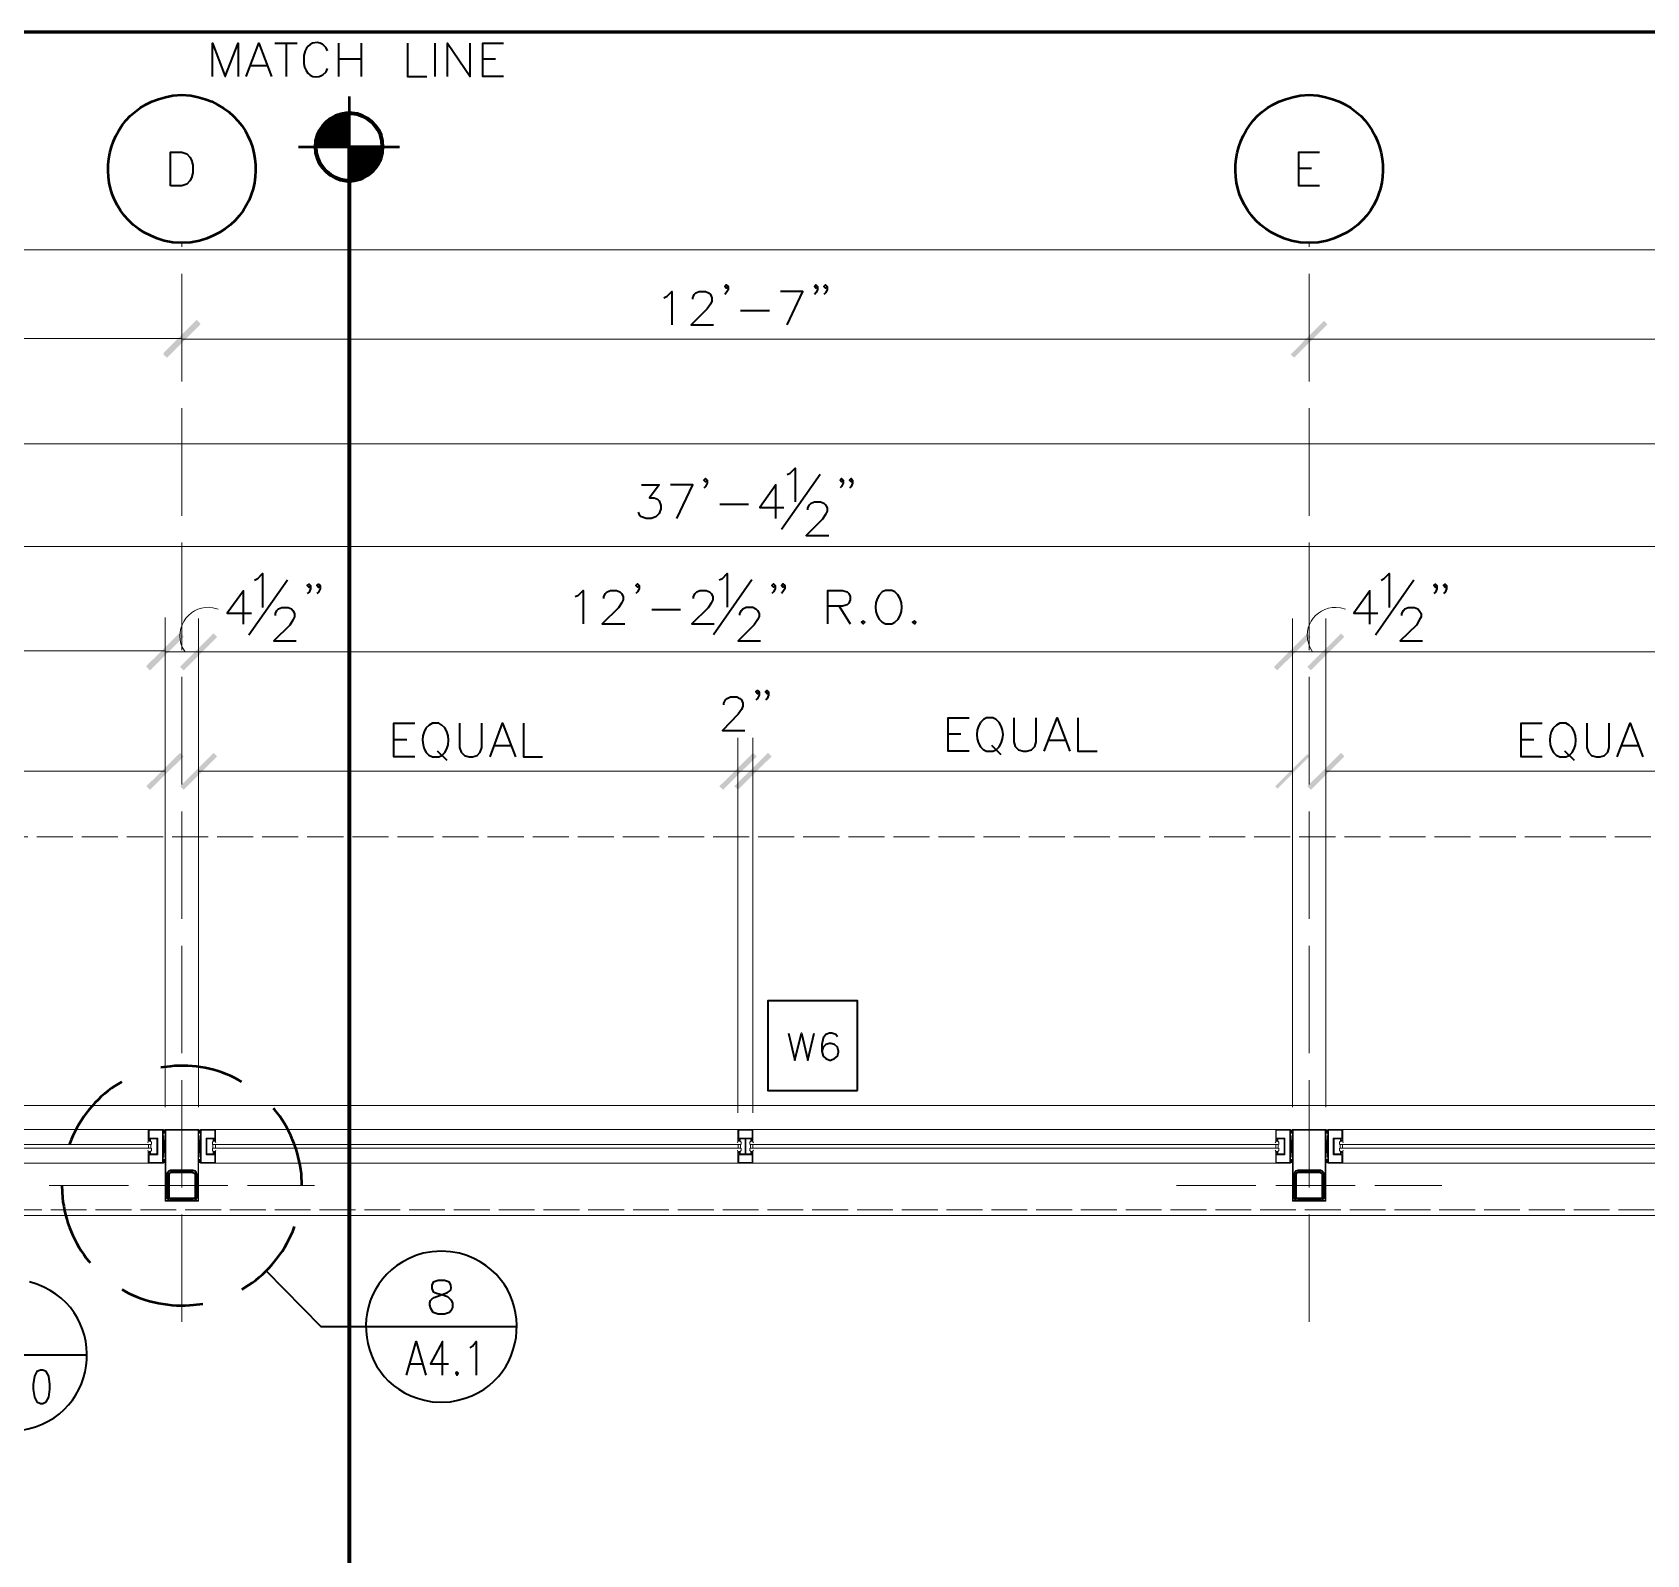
# Model space of a CAD drawing. Header units: inches. Extents: x 5 to 516, y -193 to 129.
# Drawn here: x 242.1 to 260.12, y 78.47 to 95.46 of the extents above; entities that cross this region are included whole.
import ezdxf

# ---------------------------------------------------------------- set-up
doc = ezdxf.new("R2010")
doc.units = ezdxf.units.IN
doc.header["$MEASUREMENT"] = 0
doc.linetypes.add('PDF_IMPORT', pattern=[1, 0.8, -0.2])
doc.layers.add('PDF2_Geometry', color=7, linetype='Continuous')
doc.layers.add('PDF2_Solid Fills', color=7, linetype='Continuous')

msp = doc.modelspace()

# ---------------------------------------------------------------- hatches: boundary and pattern name
at = {"layer": 'PDF2_Solid Fills', "transparency": 33554559}
for points in [[(243.558681, 91.8800821), (243.598681, 91.8400821), (243.5986828, 91.8400837), (243.9720162, 92.2134171), (243.9320162, 92.2534171), (243.9320144, 92.2534155)], [(256.1820171, 91.8300843), (256.515349, 92.2434158), (256.1420154, 91.8667493), (256.1820154, 91.8300826)], [(256.5153505, 92.2434209), (256.1820171, 91.8300875), (256.5553505, 92.2034209)], [(243.368682, 88.3900848), (243.408682, 88.3500848), (243.4086837, 88.3500864), (243.7853504, 88.7234198), (243.7453504, 88.7634198), (243.7453487, 88.7634182)], [(244.1586838, 88.7134152), (244.118682, 88.7534168), (244.1186803, 88.7534152), (243.7453469, 88.3800818), (243.7853469, 88.3400818), (243.7853487, 88.3400834), (243.7853646, 88.3400993), (243.7853504, 88.3400818)], [(256.3286848, 88.7534168), (255.9553495, 88.3800818), (255.9920162, 88.3400818), (256.3686848, 88.7134168)], [(256.7420181, 88.7134152), (256.7053497, 88.7534168), (256.7053479, 88.7534152), (256.3286812, 88.3800818), (256.3686812, 88.3400818), (256.368683, 88.3400834), (256.3686997, 88.3401001), (256.3686848, 88.3400818)], [(243.368682, 87.0467484), (243.408682, 87.0067484), (243.4086837, 87.00675), (243.7853504, 87.3800834), (243.7453504, 87.4200834), (243.7453487, 87.4200817)], [(249.76535, 87.0467484), (249.80535, 87.0067484), (250.1420166, 87.4200817)], [(250.142015, 87.4200834), (249.8053483, 87.00675), (250.182015, 87.3800834)]]:
    msp.add_hatch(color=256, dxfattribs=at).paths.add_polyline_path(points)

# ---------------------------------------------------------------- linework, layer by layer
at = {"layer": 'PDF2_Geometry', "lineweight": 60}
msp.add_lwpolyline([(296.1186862, 5.4634085), (296.1186862, 95.4634157), (161.1186754, 95.4634157), (161.1186754, 5.4634085)], dxfattribs=at)
at = {"layer": 'PDF2_Geometry', "lineweight": 35}
for points in [[(244.1053492, 94.9700888), (244.1053492, 95.3434222), (244.2486826, 94.9700888), (244.3920159, 95.3434222), (244.3920159, 94.9700888)], [(244.4820142, 94.9700888), (244.6253475, 95.3434222), (244.7653475, 94.9700888)], [(244.8020147, 95.3434206), (245.0520147, 95.3434206)], [(244.928683, 95.3434206), (244.928683, 94.9700872)], [(245.5153496, 95.3434206), (245.5153496, 94.9700872)], [(245.7653496, 95.3434206), (245.7653496, 94.9700872)], [(246.2853489, 95.3434206), (246.2853489, 94.9700872), (246.4986822, 94.9700872)], [(246.5886834, 95.3434206), (246.5886834, 94.9700872)], [(246.7320143, 94.9700888), (246.7320143, 95.3434222), (246.9820144, 94.9700888), (246.9820144, 95.3434222)], [(247.3553487, 94.9700888), (247.1253487, 94.9700888), (247.1253487, 95.3434222), (247.3553487, 95.3434222)], [(245.1420145, 95.2567507), (245.1253478, 95.2034173), (245.1253478, 95.1134173)], [(245.3920145, 95.2567507), (245.3753478, 95.290084), (245.3386812, 95.3267507)], [(245.5153496, 95.1667509), (245.7653496, 95.1667509)], [(247.1253487, 95.1667509), (247.2653487, 95.1667509)], [(244.5353487, 95.0934206), (244.7120154, 95.0934206)], [(245.3386812, 94.9867506), (245.3753478, 95.0234173), (245.3920145, 95.060084)], [(256.4653485, 93.7500841), (256.2320151, 93.7500841), (256.2320151, 94.1234175), (256.4653485, 94.1234175)], [(256.2320151, 93.946753), (256.3753484, 93.946753)], [(249.8620161, 92.6267523), (249.8420161, 92.6067523), (249.8253494, 92.6267523), (249.8420161, 92.643419), (249.8620161, 92.6267523), (249.8620161, 92.5900857), (249.8420161, 92.553419), (249.8253494, 92.5367523)], [(250.8620162, 92.6267523), (250.8420162, 92.6067523), (250.8253495, 92.6267523), (250.8420162, 92.643419), (250.8620162, 92.6267523), (250.8620162, 92.5900857), (250.8420162, 92.553419), (250.8253495, 92.5367523)], [(250.9686819, 92.6267523), (250.9486819, 92.6067523), (250.9320152, 92.6267523), (250.9486819, 92.643419), (250.9686819, 92.6267523), (250.9686819, 92.5900857), (250.9486819, 92.553419), (250.9320152, 92.5367523)], [(249.145348, 92.500084), (249.1820147, 92.5167507), (249.235348, 92.570084), (249.235348, 92.1967507)], [(249.4686818, 92.4834214), (249.4686818, 92.5000881), (249.4853484, 92.5367548), (249.5020151, 92.5534214), (249.5386818, 92.5700881), (249.6120151, 92.5700881), (249.6453485, 92.5534214), (249.6653485, 92.5367548), (249.6820151, 92.5000881), (249.6820151, 92.4634214), (249.6653485, 92.4300881), (249.6286818, 92.3767548), (249.4486818, 92.1967547), (249.6986818, 92.1967547)], [(250.5220164, 92.1967529), (250.6986831, 92.5700862), (250.4486831, 92.5700862)], [(250.0020138, 92.3567531), (250.3253471, 92.3567531)], [(249.6286821, 90.4634153), (249.6120154, 90.4467486), (249.5920154, 90.4634153), (249.6120154, 90.4834153), (249.6286821, 90.4634153), (249.6286821, 90.430082), (249.6120154, 90.3934153), (249.5920154, 90.3767486)], [(250.4586823, 89.9167505), (250.8886823, 90.5300839)], [(250.5220164, 90.5267495), (250.5553497, 90.5434161), (250.6120164, 90.5967495), (250.6120164, 90.2234161)], [(251.1453482, 90.4634153), (251.1286815, 90.4467486), (251.1120148, 90.4634153), (251.1286815, 90.4834153), (251.1453482, 90.4634153), (251.1453482, 90.430082), (251.1286815, 90.3934153), (251.1120148, 90.3767486)], [(251.2520139, 90.4634153), (251.2353472, 90.4467486), (251.2186806, 90.4634153), (251.2353472, 90.4834153), (251.2520139, 90.4634153), (251.2520139, 90.430082), (251.2353472, 90.3934153), (251.2186806, 90.3767486)], [(248.895348, 90.4100841), (249.0920147, 90.4100841), (248.985348, 90.2667508), (249.0386813, 90.2667508), (249.075348, 90.2500841), (249.0920147, 90.2334175), (249.1120147, 90.1800841), (249.1120147, 90.1434175), (249.0920147, 90.0900841), (249.055348, 90.0534174), (249.0020147, 90.0367508), (248.9486813, 90.0367508), (248.895348, 90.0534174), (248.8786813, 90.0700841), (248.8620146, 90.1067508)], [(249.2886823, 90.0367524), (249.4686823, 90.4100858), (249.2186823, 90.4100858)], [(250.3953481, 90.0367508), (250.3953481, 90.4100841), (250.2186814, 90.1600841), (250.4853481, 90.1600841)], [(249.7720163, 90.1967527), (250.0920164, 90.1967527)], [(250.7520138, 90.1334185), (250.7520138, 90.1534185), (250.7720139, 90.1867519), (250.7886805, 90.2067519), (250.8253472, 90.2234185), (250.8953472, 90.2234185), (250.9320139, 90.2067519), (250.9486805, 90.1867519), (250.9686805, 90.1534185), (250.9686805, 90.1167519), (250.9486805, 90.0800852), (250.9153472, 90.0267519), (250.7353472, 89.8467518), (250.9853472, 89.8467518)], [(244.5753505, 89.3467499), (244.6120172, 89.3667499), (244.6653505, 89.4200832), (244.6653505, 89.0434166)], [(249.7620168, 89.3500865), (249.7986834, 89.3667532), (249.8520168, 89.4200865), (249.8520168, 89.0467531)], [(257.152015, 89.3467499), (257.1853484, 89.3667499), (257.242015, 89.4200832), (257.242015, 89.0434166)], [(244.4520154, 88.8567512), (244.4520154, 89.2300846), (244.2720154, 88.9800846), (244.5420154, 88.9800846)], [(244.5120163, 88.7367509), (244.9453497, 89.3500843)], [(245.2020154, 89.2867523), (245.1853488, 89.2667523), (245.1653488, 89.2867523), (245.1853488, 89.303419), (245.2020154, 89.2867523), (245.2020154, 89.2500857), (245.1853488, 89.213419), (245.1653488, 89.1967523)], [(245.3086812, 89.2867523), (245.2920145, 89.2667523), (245.2720145, 89.2867523), (245.2920145, 89.303419), (245.3086812, 89.2867523), (245.3086812, 89.2500857), (245.2920145, 89.213419), (245.2720145, 89.1967523)], [(248.1553475, 89.1634206), (248.1920142, 89.1800873), (248.2453475, 89.2334206), (248.2453475, 88.8600873)], [(248.4753481, 89.1434147), (248.4753481, 89.1634147), (248.4953481, 89.196748), (248.5120148, 89.216748), (248.5486814, 89.2334147), (248.6186814, 89.2334147), (248.6553481, 89.216748), (248.6720148, 89.196748), (248.6920148, 89.1634147), (248.6920148, 89.126748), (248.6720148, 89.0900813), (248.6386814, 89.036748), (248.4586814, 88.8600813), (248.7086814, 88.8600813)], [(248.8686824, 89.2867523), (248.8520157, 89.2700857), (248.8320157, 89.2867523), (248.8520157, 89.3067523), (248.8686824, 89.2867523), (248.8686824, 89.2500857), (248.8520157, 89.2167523), (248.8320157, 89.1967523)], [(249.4753482, 89.1434147), (249.4753482, 89.1634147), (249.4953482, 89.196748), (249.5120148, 89.216748), (249.5486815, 89.2334147), (249.6186815, 89.2334147), (249.6553482, 89.216748), (249.6720148, 89.196748), (249.6920148, 89.1634147), (249.6920148, 89.126748), (249.6720148, 89.0900813), (249.6386815, 89.036748), (249.4586815, 88.8600813), (249.7086815, 88.8600813)], [(249.6986826, 88.7400875), (250.1286826, 89.3534209)], [(250.3886817, 89.2867523), (250.3686817, 89.2700857), (250.352015, 89.2867523), (250.3686817, 89.3067523), (250.3886817, 89.2867523), (250.3886817, 89.2500857), (250.3686817, 89.2167523), (250.352015, 89.1967523)], [(250.4953474, 89.2867523), (250.4753474, 89.2700857), (250.4586808, 89.2867523), (250.4753474, 89.3067523), (250.4953474, 89.2867523), (250.4953474, 89.2500857), (250.4753474, 89.2167523), (250.4586808, 89.1967523)], [(250.9753483, 88.8600827), (250.9753483, 89.233416), (251.1386816, 89.233416), (251.192015, 89.2167494), (251.2086816, 89.1967494), (251.2253483, 89.163416), (251.2253483, 89.1267494), (251.2086816, 89.0900827), (251.192015, 89.073416), (251.1386816, 89.0567493), (250.9753483, 89.0567493)], [(251.7253493, 89.2167545), (251.692016, 89.2334212), (251.6186826, 89.2334212), (251.582016, 89.2167545), (251.5486826, 89.1800878)], [(257.0253501, 88.8567512), (257.0253501, 89.2300846), (256.8486834, 88.9800846), (257.1153501, 88.9800846)], [(257.0886843, 88.7367509), (257.5186843, 89.3500843)], [(257.7753502, 89.2867523), (257.7586835, 89.2667523), (257.7420168, 89.2867523), (257.7586835, 89.303419), (257.7753502, 89.2867523), (257.7753502, 89.2500857), (257.7586835, 89.213419), (257.7420168, 89.1967523)], [(257.8820159, 89.2867523), (257.8653492, 89.2667523), (257.8486826, 89.2867523), (257.8653492, 89.303419), (257.8820159, 89.2867523), (257.8820159, 89.2500857), (257.8653492, 89.213419), (257.8486826, 89.1967523)], [(244.8086811, 88.953419), (244.8086811, 88.973419), (244.8253478, 89.0100857), (244.8453478, 89.0267523), (244.8820145, 89.043419), (244.9520145, 89.043419), (244.9886811, 89.0267523), (245.0053478, 89.0100857), (245.0220145, 88.973419), (245.0220145, 88.9367523), (245.0053478, 88.9000856), (244.9686811, 88.8467523), (244.7920145, 88.6700856), (245.0420145, 88.6700856)], [(249.9953474, 88.9567556), (249.9953474, 88.9734222), (250.0120141, 89.0100889), (250.0286807, 89.0267556), (250.0653474, 89.0467556), (250.1386807, 89.0467556), (250.1720141, 89.0267556), (250.1920141, 89.0100889), (250.2086807, 88.9734222), (250.2086807, 88.9400889), (250.1920141, 88.9034222), (250.1553474, 88.8500889), (249.9753474, 88.6700889), (250.2253474, 88.6700889)], [(251.1020166, 89.0567515), (251.2253499, 88.8600848)], [(257.3820159, 88.953419), (257.3820159, 88.973419), (257.4020159, 89.0100857), (257.4186825, 89.0267523), (257.4553492, 89.043419), (257.5253492, 89.043419), (257.5620159, 89.0267523), (257.5786826, 89.0100857), (257.5986826, 88.973419), (257.5986826, 88.9367523), (257.5786826, 88.9000856), (257.5453492, 88.8467523), (257.3653492, 88.6700856), (257.6153492, 88.6700856)], [(249.0120167, 89.0200829), (249.3320167, 89.0200829)], [(251.6186826, 88.8600878), (251.692016, 88.8600878), (251.7253493, 88.8767545)], [(249.8153479, 87.9567555), (249.8153479, 87.9734222), (249.8320146, 88.0100888), (249.8520146, 88.0267555), (249.8886813, 88.0467555), (249.9586813, 88.0467555), (249.9953479, 88.0267555), (250.0120146, 88.0100888), (250.0286813, 87.9734222), (250.0286813, 87.9400888), (250.0120146, 87.9034222), (249.9753479, 87.8500888), (249.7986813, 87.6700888), (250.0486813, 87.6700888)], [(250.2086822, 88.1000864), (250.1920156, 88.0800864), (250.1720156, 88.1000864), (250.1920156, 88.1167531), (250.2086822, 88.1000864), (250.2086822, 88.0634197), (250.1920156, 88.0267531), (250.1720156, 88.0100864)], [(250.315348, 88.1000864), (250.2986813, 88.0800864), (250.2786813, 88.1000864), (250.2986813, 88.1167531), (250.315348, 88.1000864), (250.315348, 88.0634197), (250.2986813, 88.0267531), (250.2786813, 88.0100864)], [(252.5520147, 87.4367495), (252.3186813, 87.4367495), (252.3186813, 87.8100828), (252.5520147, 87.8100828)], [(252.8553509, 87.7934146), (252.8186842, 87.8100812), (252.7486842, 87.8100812), (252.7120175, 87.7934146), (252.6786842, 87.7567479)], [(253.0520154, 87.8100812), (253.0520154, 87.5434145), (253.0686821, 87.4900812), (253.1053487, 87.4534145), (253.1586821, 87.4367479), (253.1953487, 87.4367479), (253.2486821, 87.4534145), (253.2853487, 87.4900812), (253.3020154, 87.5434145), (253.3020154, 87.8100812)], [(253.3920151, 87.4367495), (253.5353485, 87.8100828), (253.6786818, 87.4367495)], [(253.7653503, 87.8100812), (253.7653503, 87.4367479), (253.982017, 87.4367479)], [(246.3653483, 87.3734221), (246.132015, 87.3734221), (246.132015, 87.7500888), (246.3653483, 87.7500888)], [(246.6686811, 87.7300837), (246.6320145, 87.7500837), (246.5620145, 87.7500837), (246.5253478, 87.7300837), (246.4886811, 87.693417)], [(246.865349, 87.7500837), (246.865349, 87.4800836), (246.8820157, 87.4267503), (246.9186824, 87.3900836), (246.9720157, 87.373417), (247.0086824, 87.373417), (247.0620157, 87.3900836), (247.0953491, 87.4267503), (247.1153491, 87.4800836), (247.1153491, 87.7500837)], [(247.2053488, 87.3734221), (247.3453488, 87.7500888), (247.4886822, 87.3734221)], [(247.5786805, 87.7500837), (247.5786805, 87.373417), (247.7920139, 87.373417)], [(252.3186813, 87.6334183), (252.4620147, 87.6334183)], [(258.9486827, 87.3734221), (258.7153493, 87.3734221), (258.7153493, 87.7500888), (258.9486827, 87.7500888)], [(259.2520155, 87.7300837), (259.2153488, 87.7500837), (259.1453488, 87.7500837), (259.1086821, 87.7300837), (259.0720155, 87.693417)], [(259.4486834, 87.7500837), (259.4486834, 87.4800836), (259.46535, 87.4267503), (259.5020167, 87.3900836), (259.5553501, 87.373417), (259.5920167, 87.373417), (259.6453501, 87.3900836), (259.6820167, 87.4267503), (259.6986834, 87.4800836), (259.6986834, 87.7500837)], [(259.7886831, 87.3734221), (259.9320165, 87.7500888), (260.0720165, 87.3734221)], [(246.132015, 87.5700842), (246.2753483, 87.5700842)], [(246.615349, 87.4434159), (246.7220157, 87.3367492)], [(247.2586834, 87.5000836), (247.43535, 87.5000836)], [(252.7486842, 87.4367479), (252.8186842, 87.4367479), (252.8553509, 87.4534145)], [(252.8020154, 87.50675), (252.908682, 87.4000834)], [(253.4453497, 87.5600812), (253.6253497, 87.5600812)], [(258.7153493, 87.5700842), (258.8586827, 87.5700842)], [(259.1986834, 87.4434159), (259.30535, 87.3367492)], [(259.8420177, 87.5000836), (260.0186844, 87.5000836)], [(246.5620145, 87.373417), (246.6320145, 87.373417), (246.6686811, 87.3900836)], [(259.1453488, 87.373417), (259.2153488, 87.373417), (259.2520155, 87.3900836)], [(250.5386824, 84.2900885), (250.6086824, 83.9900885), (250.6820157, 84.2900885), (250.7520157, 83.9900885), (250.8220158, 84.2900885)], [(251.0820174, 84.2500834), (251.0653507, 84.27675), (251.0220174, 84.2900834), (250.9953507, 84.2900834), (250.9520174, 84.27675), (250.9220174, 84.2334167), (250.9086841, 84.1634167), (250.9086841, 84.0900834), (250.9220174, 84.0334167), (250.9520174, 84.00675), (250.9953507, 83.9900834), (251.0086841, 83.9900834), (251.0520174, 84.00675), (251.0820174, 84.0334167), (251.0953507, 84.07675), (251.0953507, 84.0900834), (251.0820174, 84.1334167), (251.0520174, 84.1634167), (251.0086841, 84.17675), (250.9953507, 84.17675), (250.9520174, 84.1634167), (250.9220174, 84.1334167), (250.9086841, 84.0900834)], [(243.6386828, 82.756748), (243.6186828, 82.7500814), (243.6053495, 82.7334147), (243.5986828, 82.7134147), (243.5986828, 82.4634147)], [(243.888682, 82.7334147), (243.638682, 82.7334147), (243.6253486, 82.726748), (243.618682, 82.7134147), (243.618682, 82.4634147)], [(243.9320145, 82.7134163), (243.9253479, 82.7334163), (243.9120145, 82.750083), (243.8886812, 82.7567497), (243.6386812, 82.7567497)], [(243.8886812, 82.7334207), (243.9053479, 82.726754), (243.9120145, 82.7134207)], [(256.2253505, 82.756748), (256.2020171, 82.7500814), (256.1886838, 82.7334147), (256.1820171, 82.7134147), (256.1820171, 82.4634147)], [(256.4753497, 82.7334147), (256.2253497, 82.7334147), (256.208683, 82.726748), (256.2020163, 82.7134147), (256.2020163, 82.4634147)], [(256.5153487, 82.7134163), (256.5086821, 82.7334163), (256.4953487, 82.750083), (256.4753487, 82.7567497), (256.2253487, 82.7567497)], [(256.4753487, 82.7334207), (256.4886821, 82.726754), (256.4953487, 82.7134207)], [(243.9120136, 82.7134147), (243.9120136, 82.4634147), (243.9053469, 82.4500813), (243.8886802, 82.4434147)], [(243.9320162, 82.7134147), (243.9320162, 82.4634147), (243.9253495, 82.4434147), (243.9120162, 82.426748), (243.8886828, 82.4234147)], [(256.4953479, 82.7134147), (256.4953479, 82.4634147), (256.4886812, 82.4500813), (256.4753479, 82.4434147)], [(256.5153505, 82.7134147), (256.5153505, 82.4634147), (256.5086838, 82.4434147), (256.4953505, 82.426748), (256.4753505, 82.4234147)], [(243.8886812, 82.4234163), (243.6386812, 82.4234163), (243.6186812, 82.4267496), (243.6053478, 82.4434163), (243.5986812, 82.4634163)], [(243.8886812, 82.4434155), (243.6386812, 82.4434155), (243.6253478, 82.4500821), (243.6186812, 82.4634155)], [(256.4753487, 82.4234163), (256.2253487, 82.4234163), (256.2020154, 82.4267496), (256.188682, 82.4434163), (256.1820154, 82.4634163)], [(256.4753487, 82.4434155), (256.2253487, 82.4434155), (256.208682, 82.4500821), (256.2020154, 82.4634155)], [(246.8653471, 81.833419), (246.7620138, 81.8500856), (246.6620138, 81.8567523), (246.5586805, 81.8500856), (246.4586804, 81.833419)], [(245.8186808, 81.0134159), (245.3186808, 81.0134159), (244.7053473, 81.6367493)], [(246.7520153, 81.5100853), (246.698682, 81.5300853), (246.6253486, 81.5300853), (246.5720153, 81.5100853), (246.5553486, 81.476752), (246.5553486, 81.4400853), (246.5720153, 81.4034187), (246.6086819, 81.386752), (246.678682, 81.3700853), (246.7320153, 81.3500853), (246.768682, 81.3134186), (246.7853486, 81.2800853), (246.7853486, 81.226752), (246.768682, 81.1900853), (246.7520153, 81.1734186), (246.698682, 81.1534186), (246.6253486, 81.1534186), (246.5720153, 81.1734186)], [(247.5053502, 81.0134159), (245.8186833, 81.0134159)], [(246.2720161, 80.4734175), (246.3820161, 80.8500842), (246.4886828, 80.4734175)], [(246.67535, 80.4734191), (246.67535, 80.8500858), (246.5420166, 80.6000858), (246.7420166, 80.6000858)], [(246.9820144, 80.7767487), (247.008681, 80.7967487), (247.048681, 80.850082), (247.048681, 80.4734153)], [(242.7053484, 80.6967519), (241.0186816, 80.6967519)], [(246.3120144, 80.6000858), (246.4486811, 80.6000858)], [(246.5586805, 80.1767522), (246.6620138, 80.1700854), (246.7620138, 80.1767522)]]:
    msp.add_lwpolyline(points, dxfattribs=at)
at = {"layer": 'PDF2_Geometry', "lineweight": 50}
for points in [[(243.6653495, 94.7567531), (243.7653495, 94.7634198), (243.8653495, 94.7567531)], [(245.6320149, 94.7467544), (245.6320149, 93.6200876)], [(256.2486838, 94.7567531), (256.3486838, 94.7634198), (256.4486838, 94.7567531)], [(245.3686821, 94.4500828), (245.6320155, 94.4500828)], [(245.3853481, 94.4667522), (245.6320148, 94.4667522)], [(245.4020141, 94.480085), (245.6320141, 94.480085)], [(245.4253499, 94.4967544), (245.6320166, 94.4967544)], [(245.4520155, 94.513417), (245.6320155, 94.513417)], [(245.4820142, 94.5267498), (245.6320143, 94.5267498)], [(245.5253492, 94.5434192), (245.6320159, 94.5434192)], [(245.2653496, 94.263417), (245.6320163, 94.263417)], [(245.2686828, 94.2767498), (245.6320162, 94.2767498)], [(245.272016, 94.2934191), (245.632016, 94.2934191)], [(245.2786824, 94.3100817), (245.6320157, 94.3100817)], [(245.2853488, 94.3234213), (245.6320155, 94.3234213)], [(245.2920152, 94.3400839), (245.6320152, 94.3400839)], [(245.2986816, 94.3567533), (245.6320149, 94.3567533)], [(245.3086812, 94.3700861), (245.6320145, 94.3700861)], [(245.3153476, 94.3867555), (245.6320143, 94.3867555)], [(245.3286804, 94.4034181), (245.6320137, 94.4034181)], [(245.3386833, 94.4200874), (245.6320167, 94.4200874)], [(245.3520161, 94.4334202), (245.6320162, 94.4334202)], [(245.0686807, 94.1834202), (246.1953476, 94.1834202)], [(245.2586832, 94.230085), (245.6320166, 94.230085)], [(245.2586832, 94.2167522), (245.6320166, 94.2167522)], [(245.2586832, 94.2000828), (245.6320166, 94.2000828)], [(245.2620164, 94.2467544), (245.6320164, 94.2467544)], [(246.0020135, 94.1200861), (245.6320134, 94.1200861)], [(245.9953471, 94.0900839), (245.6320137, 94.0900839)], [(246.0053501, 94.1700874), (245.6320167, 94.1700874)], [(246.0053501, 94.153418), (245.6320167, 94.153418)], [(246.0053501, 94.1367554), (245.6320167, 94.1367554)], [(245.9986837, 94.1067533), (245.632017, 94.1067533)], [(245.9920173, 94.0734213), (245.6320172, 94.0734213)], [(245.9120137, 93.9334202), (245.6320137, 93.9334202)], [(245.9853475, 94.0600817), (245.6320141, 94.0600817)], [(245.9786811, 94.0434191), (245.6320144, 94.0434191)], [(245.8953477, 93.9200874), (245.6320144, 93.9200874)], [(245.9720147, 94.0267497), (245.6320147, 94.0267497)], [(245.9653483, 94.013417), (245.6320149, 94.013417)], [(245.8786818, 93.903418), (245.6320151, 93.903418)], [(245.9553487, 93.9967544), (245.6320153, 93.9967544)], [(245.9486823, 93.980085), (245.6320156, 93.980085)], [(245.9353495, 93.9667522), (245.6320162, 93.9667522)], [(245.9253499, 93.9500828), (245.6320166, 93.9500828)], [(245.7386807, 93.8234213), (245.632014, 93.8234213)], [(245.8120144, 93.8567533), (245.6320144, 93.8567533)], [(245.7820156, 93.8400839), (245.6320156, 93.8400839)], [(245.8620158, 93.8867554), (245.6320157, 93.8867554)], [(245.8386834, 93.870086), (245.6320167, 93.870086)], [(243.9620162, 93.1367529), (243.8653495, 93.1167529), (243.7653495, 93.1134196), (243.6653495, 93.1167529), (243.5686828, 93.1367529)], [(256.5453505, 93.1367529), (256.4486838, 93.1167529), (256.3486838, 93.1134196), (256.2486838, 93.1167529), (256.1520171, 93.1367529)], [(244.7986826, 83.4367497), (244.7886826, 83.450083)], [(245.1053493, 82.590083), (245.0986826, 82.720083)], [(243.0986828, 81.4300826), (243.1353494, 81.4067493)], [(243.8953495, 81.2567493), (243.9986829, 81.2700826)]]:
    msp.add_lwpolyline(points, dxfattribs=at)
at = {"layer": 'PDF2_Geometry', "lineweight": 70}
msp.add_lwpolyline([(245.9853501, 94.0567535), (246.0020167, 94.1200869), (246.0053501, 94.1834202), (246.0020167, 94.2500869), (245.9853501, 94.3134202, 0.7626781929), (245.2620167, 94.2500869), (245.25535, 94.1834202), (245.2620167, 94.1200869, 0.7689506752)], format="xyb", close=True, dxfattribs=at)
at = {"layer": 'PDF2_Geometry', "lineweight": 35}
for points in [[(243.6386812, 93.7500841), (243.6386812, 94.1234175), (243.7653478, 94.1234175), (243.8186812, 94.1067508), (243.8553479, 94.0700842), (243.8720145, 94.0367508), (243.8886812, 93.9800842), (243.8886812, 93.8934175), (243.8720145, 93.8400841), (243.8553479, 93.8034175), (243.8186812, 93.7667508), (243.7653478, 93.7500841)], [(251.3686826, 88.8934146), (251.3520159, 88.876748), (251.3686826, 88.8600813), (251.3886826, 88.876748)], [(251.9420164, 88.8934146), (251.9220164, 88.876748), (251.9420164, 88.8600813), (251.9586831, 88.876748)], [(251.3053484, 83.6500874), (251.3053484, 84.6500875), (250.3053484, 84.6500875), (250.3053484, 83.6500874)], [(242.1853492, 80.5300853), (242.1453492, 80.5134186), (242.1186825, 80.4600852), (242.1053492, 80.3700852), (242.1053492, 80.3167519), (242.1186825, 80.2267519), (242.1453492, 80.1734186), (242.1853492, 80.1567519), (242.2120159, 80.1567519), (242.2520159, 80.1734186), (242.2786826, 80.2267519), (242.2920159, 80.3167519), (242.2920159, 80.3700852), (242.2786826, 80.4600852), (242.2520159, 80.5134186), (242.2120159, 80.5300853)], [(246.8353469, 80.5100861), (246.8220135, 80.4934194), (246.8353469, 80.4734194), (246.8486802, 80.4934194)]]:
    msp.add_lwpolyline(points, close=True, dxfattribs=at)
at = {"layer": 'PDF2_Geometry', "lineweight": 70}
msp.add_lwpolyline([(245.6320149, 94.1834202), (245.6320149, 29.270085)], dxfattribs=at)
at = {"layer": 'PDF2_Geometry', "lineweight": 50}
msp.add_lwpolyline([(246.0053483, 94.1834202), (245.6320149, 94.1834202)], close=True, dxfattribs=at)
at = {"layer": 'PDF2_Geometry', "lineweight": 15}
for points in [[(193.2120109, 93.0367526), (271.0786824, 93.0367526)], [(243.7653495, 92.4100859), (243.7653495, 92.2867526), (243.7653495, 92.4200859)], [(231.1820117, 92.0467488), (243.7653461, 92.0467488)], [(243.7653495, 92.0367526), (256.3486838, 92.0367526), (270.1820183, 92.0367526), (271.0786849, 92.0367526)], [(221.9920153, 90.8700858), (268.7453523, 90.8700858)], [(268.7453489, 89.7234182), (231.3686776, 89.7234182)], [(256.7553509, 89.0234195), (256.6986842, 89.0400862)], [(243.5786802, 83.4634147), (243.5786802, 88.930082)], [(243.5786802, 87.5867485), (243.5786802, 83.4634147), (243.5786802, 88.9200819)], [(243.9520153, 87.5867485), (243.9520153, 83.4634147), (243.9520153, 88.9200819), (243.9520153, 83.4634147)], [(256.1620146, 83.4634147), (256.1620146, 88.9200819), (256.1620146, 83.4634147), (256.1620146, 87.4634151)], [(256.5353497, 87.5867485), (256.5353497, 83.4634147), (256.5353497, 88.9200819), (256.5353497, 83.4634147)], [(243.5786802, 88.5567515), (231.3686793, 88.5567515)], [(243.9520153, 88.5467485), (243.578682, 88.5467485)], [(256.1620146, 88.5467485), (243.9520136, 88.5467485)], [(256.5353497, 88.5467485), (256.1620163, 88.5467485)], [(256.3553509, 88.6000862), (256.3853509, 88.5467528)], [(268.7453489, 88.5467485), (256.535348, 88.5467485)], [(250.1386817, 87.5867544), (250.1386817, 83.4000874), (250.1386817, 87.463421)], [(237.9320174, 87.213415), (237.5553507, 87.213415), (243.5786844, 87.213415)], [(249.5986816, 87.213415), (249.972015, 87.213415), (243.9520145, 87.213415)], [(249.972015, 87.213415), (250.1386817, 87.213415), (250.5153484, 87.213415)], [(255.7853496, 87.213415), (250.1386826, 87.213415)], [(256.1620146, 87.213415), (255.7853479, 87.213415)], [(262.1820158, 87.213415), (262.5586825, 87.213415), (256.5353488, 87.213415)], [(231.3686828, 82.8400814), (231.3686828, 83.2134147), (230.9920161, 83.2134147), (230.9920161, 83.4834148), (268.7453523, 83.4834148)], [(237.5553507, 83.2134147), (243.3886845, 83.2134147)], [(243.3886811, 83.0767481), (243.3886811, 83.2134147), (243.5553478, 83.2134147), (243.5620145, 83.2067481), (243.5720145, 83.2067481), (243.5786812, 83.2134147)], [(243.3886811, 83.1100822), (243.4120145, 83.1100822)], [(243.4953474, 83.1167486), (243.3986807, 83.1167486), (243.3986807, 83.2067486), (243.5486808, 83.2067486)], [(243.3986807, 83.0834193), (243.3986807, 83.100086), (243.4020141, 83.100086), (243.4020141, 83.090086)], [(243.5486814, 83.2067551), (243.5486814, 82.8467551), (243.3986814, 82.8467551), (243.3986814, 82.9334218)], [(243.3986835, 83.0834155), (243.4153501, 83.0834155), (243.4153501, 83.1100822), (243.4853501, 83.1100822)], [(243.4120135, 83.1100822), (243.4120135, 83.0900822), (243.4020135, 83.0900822)], [(243.4253497, 83.0467537), (243.4253497, 83.0734204), (243.4153497, 83.0834204)], [(243.4853473, 83.1100822), (243.4853473, 82.9434155)], [(243.4953469, 83.1167486), (243.4953469, 82.9334153)], [(243.5786802, 83.2134147), (243.5786802, 82.8400814), (243.5720135, 82.846748), (243.5620135, 82.846748), (243.5553469, 82.8400814)], [(243.5553478, 83.2134147), (243.5553478, 82.8400814)], [(243.5553478, 83.2067551), (243.5620145, 83.1967551), (243.5720145, 83.1967551), (243.5786812, 83.2067551)], [(243.5553478, 83.1967521), (243.5620145, 83.1900855), (243.5720145, 83.1900855), (243.5786812, 83.1967521)], [(243.5553478, 83.1900857), (243.5620145, 83.1800857), (243.5720145, 83.1800857), (243.5786812, 83.1900857)], [(243.5786812, 82.880083), (243.5553478, 83.1734164), (243.5786812, 83.1734164), (243.5553478, 82.880083)], [(244.1386812, 83.0767481), (244.1386812, 83.2134147), (243.9720145, 83.2134147), (243.9686812, 83.2067481), (243.9586812, 83.2067481), (243.9520145, 83.2134147)], [(243.9720145, 83.2067551), (243.9686812, 83.1967551), (243.9586812, 83.1967551), (243.9520145, 83.2067551)], [(243.9720145, 83.1967521), (243.9686812, 83.1900855), (243.9586812, 83.1900855), (243.9520145, 83.1967521)], [(243.9720145, 83.1900857), (243.9686812, 83.1800857), (243.9586812, 83.1800857), (243.9520145, 83.1900857)], [(243.9520145, 82.880083), (243.9720145, 83.1734164), (243.9520145, 83.1734164), (243.9720145, 82.880083)], [(243.9520153, 83.2134147), (243.9520153, 82.8400814), (243.958682, 82.846748), (243.968682, 82.846748), (243.9720153, 82.8400814)], [(243.9720145, 83.2134147), (243.9720145, 82.8400814)], [(243.9820141, 83.2067551), (243.9820141, 82.8467551), (244.1320141, 82.8467551), (244.1320141, 82.9334218)], [(244.0353481, 83.1167486), (244.1320148, 83.1167486), (244.1320148, 83.2067486), (243.9820148, 83.2067486)], [(244.0353487, 83.1167486), (244.0353487, 82.9334153)], [(244.0420151, 83.1100822), (244.0420151, 82.9434155)], [(244.1320155, 83.0834155), (244.1153488, 83.0834155), (244.1153488, 83.1100822), (244.0420155, 83.1100822)], [(244.1053492, 83.0467537), (244.1053492, 83.0734204), (244.1153492, 83.0834204)], [(244.1386812, 83.1100822), (244.1186812, 83.1100822)], [(244.118682, 83.1100822), (244.118682, 83.0900822), (244.1253487, 83.0900822)], [(244.1320148, 83.0834193), (244.1320148, 83.100086), (244.1253481, 83.100086), (244.1253481, 83.090086)], [(249.972015, 83.2134147), (244.1386812, 83.2134147)], [(250.1386817, 83.0767481), (250.1386817, 83.2134147), (249.972015, 83.2134147), (249.972015, 83.0767481)], [(249.972015, 83.1100822), (249.9953483, 83.1100822)], [(250.0620146, 83.1167486), (249.9820146, 83.1167486), (249.9820146, 83.2067486), (250.1320146, 83.2067486)], [(249.9820146, 83.0834193), (249.9820146, 83.100086), (249.9853479, 83.100086), (249.9853479, 83.090086)], [(249.9820173, 83.0834155), (249.998684, 83.0834155), (249.998684, 83.1100822), (250.0520173, 83.1100822)], [(249.9953474, 83.1100822), (249.9953474, 83.0900822), (249.9853474, 83.0900822)], [(250.0086836, 83.0467537), (250.0086836, 83.0734204), (249.9986836, 83.0834204)], [(250.0520151, 83.1100822), (250.0520151, 82.9434155)], [(250.1320153, 83.1167486), (250.0520153, 83.1167486)], [(250.0620147, 83.1100822), (250.0620147, 82.9434155)], [(250.132016, 83.0834155), (250.1153493, 83.0834155), (250.1153493, 83.1100822), (250.062016, 83.1100822)], [(250.1053497, 83.0467537), (250.1053497, 83.0734204), (250.1153497, 83.0834204)], [(250.1386817, 83.1100822), (250.1186817, 83.1100822)], [(250.1186825, 83.1100822), (250.1186825, 83.0900822), (250.1253492, 83.0900822)], [(250.1320153, 83.0834193), (250.1320153, 83.100086), (250.1253486, 83.100086), (250.1253486, 83.090086)], [(250.1320153, 83.2067551), (250.1320153, 83.1167551)], [(250.1386817, 83.2134147), (255.9753487, 83.2134147)], [(255.9753487, 83.0767481), (255.9753487, 83.2134147), (256.1420154, 83.2134147), (256.1453487, 83.2067481), (256.1553487, 83.2067481), (256.1620154, 83.2134147)], [(255.9753487, 83.1100822), (255.9953487, 83.1100822)], [(256.0786818, 83.1167486), (255.9820151, 83.1167486), (255.9820151, 83.2067486), (256.1320151, 83.2067486)], [(255.9820151, 83.0834193), (255.9820151, 83.100086), (255.9853484, 83.100086), (255.9853484, 83.090086)], [(256.1320158, 83.2067551), (256.1320158, 82.8467551), (255.9820158, 82.8467551), (255.9820158, 82.9334218)], [(255.9820178, 83.0834155), (255.9986845, 83.0834155), (255.9986845, 83.1100822), (256.0686845, 83.1100822)], [(255.9953479, 83.1100822), (255.9953479, 83.0900822), (255.9853479, 83.0900822)], [(256.0086841, 83.0467537), (256.0086841, 83.0734204), (255.9986841, 83.0834204)], [(256.0686816, 83.1100822), (256.0686816, 82.9434155)], [(256.0786812, 83.1167486), (256.0786812, 82.9334153)], [(256.1620146, 83.2134147), (256.1620146, 82.8400814), (256.1553479, 82.846748), (256.1453479, 82.846748), (256.1420146, 82.8400814)], [(256.1420154, 83.2134147), (256.1420154, 82.8400814)], [(256.1420154, 83.2067551), (256.1453487, 83.1967551), (256.1553487, 83.1967551), (256.1620154, 83.2067551)], [(256.1420154, 83.1967521), (256.1453487, 83.1900855), (256.1553487, 83.1900855), (256.1620154, 83.1967521)], [(256.1420154, 83.1900857), (256.1453487, 83.1800857), (256.1553487, 83.1800857), (256.1620154, 83.1900857)], [(256.1620154, 82.880083), (256.1420154, 83.1734164), (256.1620154, 83.1734164), (256.1420154, 82.880083)], [(256.7253487, 83.0767481), (256.7253487, 83.2134147), (256.5586821, 83.2134147), (256.5520154, 83.2067481), (256.5420154, 83.2067481), (256.5353487, 83.2134147)], [(256.5586821, 83.2067551), (256.5520154, 83.1967551), (256.5420154, 83.1967551), (256.5353487, 83.2067551)], [(256.5586821, 83.1967521), (256.5520154, 83.1900855), (256.5420154, 83.1900855), (256.5353487, 83.1967521)], [(256.5586821, 83.1900857), (256.5520154, 83.1800857), (256.5420154, 83.1800857), (256.5353487, 83.1900857)], [(256.5353487, 82.880083), (256.5586821, 83.1734164), (256.5353487, 83.1734164), (256.5586821, 82.880083)], [(256.5353497, 83.2134147), (256.5353497, 82.8400814), (256.5420163, 82.846748), (256.5520163, 82.846748), (256.558683, 82.8400814)], [(256.5586821, 83.2134147), (256.5586821, 82.8400814)], [(256.5653485, 83.2067551), (256.5653485, 82.8467551), (256.7153485, 82.8467551), (256.7153485, 82.9334218)], [(256.6186825, 83.1167486), (256.7153492, 83.1167486), (256.7153492, 83.2067486), (256.5653491, 83.2067486)], [(256.618683, 83.1167486), (256.618683, 82.9334153)], [(256.6286826, 83.1100822), (256.6286826, 82.9434155)], [(256.7153498, 83.0834155), (256.6986832, 83.0834155), (256.6986832, 83.1100822), (256.6286832, 83.1100822)], [(256.6886836, 83.0467537), (256.6886836, 83.0734204), (256.6986836, 83.0834204)], [(256.7253487, 83.1100822), (256.7020154, 83.1100822)], [(256.7020164, 83.1100822), (256.7020164, 83.0900822), (256.7120164, 83.0900822)], [(256.7153492, 83.0834193), (256.7153492, 83.100086), (256.7120158, 83.100086), (256.7120158, 83.090086)], [(262.5586825, 83.2134147), (256.7253487, 83.2134147)], [(237.5286796, 83.046748), (243.4186799, 83.046748), (243.4186799, 83.006748)], [(243.4186799, 83.0067497), (237.5286796, 83.0067497)], [(243.3853479, 83.066754), (243.3886813, 83.076754)], [(243.3853479, 82.9834207), (243.3886813, 82.9734207)], [(243.5553478, 82.840083), (243.3886811, 82.840083), (243.3886811, 82.9734163)], [(243.3886811, 82.9434155), (243.4120145, 82.9434155)], [(243.3920143, 83.046748), (243.3920143, 83.006748)], [(243.3986806, 82.9534147), (243.4020139, 82.9534147), (243.4020139, 82.9634147), (243.4120139, 82.9634147), (243.4120139, 82.9434147)], [(243.3986807, 82.9700879), (243.4153474, 82.9700879), (243.4153474, 82.9434212)], [(243.3986807, 82.9534185), (243.3986807, 82.9700852)], [(243.3986807, 82.9334193), (243.4953474, 82.9334193)], [(243.4253497, 82.9800841), (243.4153497, 82.9700841)], [(243.4153501, 82.9434155), (243.4853501, 82.9434155)], [(243.4253497, 83.0067497), (243.4253497, 82.980083)], [(243.9720145, 82.840083), (244.1386812, 82.840083), (244.1386812, 82.9734163)], [(244.1320148, 82.9334193), (244.0353481, 82.9334193)], [(244.1153488, 82.9434155), (244.0420155, 82.9434155)], [(244.1053492, 83.0067497), (244.1053492, 82.980083)], [(244.1053492, 82.9800841), (244.1153492, 82.9700841)], [(250.0020159, 83.046748), (244.1120156, 83.046748), (244.1120156, 83.006748)], [(244.1120156, 83.0067497), (250.0020159, 83.0067497)], [(244.1320148, 82.9700879), (244.1153481, 82.9700879), (244.1153481, 82.9434212)], [(244.1386812, 82.9434155), (244.1186812, 82.9434155)], [(244.1320151, 82.9534147), (244.1253484, 82.9534147), (244.1253484, 82.9634147), (244.1186817, 82.9634147), (244.1186817, 82.9434147)], [(244.1320148, 82.9534185), (244.1320148, 82.9700852)], [(244.1453476, 83.066754), (244.1386809, 83.076754)], [(244.1453476, 82.9834207), (244.1386809, 82.9734207)], [(244.1386812, 83.046748), (244.1386812, 83.006748)], [(249.972015, 82.9734163), (249.972015, 82.840083), (244.1386812, 82.840083)], [(249.9686818, 83.066754), (249.9720151, 83.076754)], [(249.9686818, 82.9834207), (249.9720151, 82.9734207)], [(249.972015, 82.840083), (250.1386817, 82.840083), (255.9753487, 82.840083), (255.9753487, 82.9734163)], [(249.972015, 82.9434155), (249.9953483, 82.9434155)], [(249.9753482, 83.046748), (249.9753482, 83.006748)], [(249.9820145, 82.9534147), (249.9853478, 82.9534147), (249.9853478, 82.9634147), (249.9953478, 82.9634147), (249.9953478, 82.9434147)], [(249.9820146, 82.9700879), (249.9986813, 82.9700879), (249.9986813, 82.9434212)], [(249.9820146, 82.9534185), (249.9820146, 82.9700852)], [(249.9820146, 82.9334193), (250.0620146, 82.9334193)], [(250.0520153, 82.9334193), (250.1320153, 82.9334193), (250.1320153, 82.8467526), (249.9820153, 82.8467526), (249.9820153, 82.9334193)], [(250.0086836, 82.9800841), (249.9986836, 82.9700841)], [(249.998684, 82.9434155), (250.0520173, 82.9434155)], [(250.0020138, 83.046748), (250.0020138, 83.006748)], [(250.0086836, 83.0067497), (250.0086836, 82.980083)], [(250.1153493, 82.9434155), (250.062016, 82.9434155)], [(250.1053497, 83.0067497), (250.1053497, 82.980083)], [(250.1053497, 82.9800841), (250.1153497, 82.9700841)], [(256.0020143, 83.006748), (256.0020143, 83.046748), (250.112014, 83.046748)], [(256.0020143, 83.0067497), (250.112014, 83.0067497)], [(250.1120161, 83.046748), (250.1120161, 83.006748)], [(250.1320153, 82.9700879), (250.1153486, 82.9700879), (250.1153486, 82.9434212)], [(250.1386817, 82.9434155), (250.1186817, 82.9434155)], [(250.1320156, 82.9534147), (250.1253489, 82.9534147), (250.1253489, 82.9634147), (250.1186822, 82.9634147), (250.1186822, 82.9434147)], [(250.1320153, 82.9534185), (250.1320153, 82.9700852)], [(250.1453481, 83.066754), (250.1386814, 83.076754)], [(250.1453481, 82.9834207), (250.1386814, 82.9734207)], [(250.1386817, 83.046748), (250.1386817, 83.006748)], [(250.1386817, 82.9734177), (250.1386817, 82.8400844)], [(255.9686823, 83.066754), (255.975349, 83.076754)], [(255.9686823, 82.9834207), (255.975349, 82.9734207)], [(255.9753487, 83.046748), (255.9753487, 83.006748)], [(255.9753487, 82.9434155), (255.9953487, 82.9434155)], [(255.9820149, 82.9534147), (255.9853483, 82.9534147), (255.9853483, 82.9634147), (255.9953483, 82.9634147), (255.9953483, 82.9434147)], [(255.9820151, 82.9700879), (255.9986817, 82.9700879), (255.9986817, 82.9434212)], [(255.9820151, 82.9534185), (255.9820151, 82.9700852)], [(255.9820151, 82.9334193), (256.0786818, 82.9334193)], [(256.0086841, 82.9800841), (255.9986841, 82.9700841)], [(255.9986845, 82.9434155), (256.0686845, 82.9434155)], [(256.0086841, 83.0067497), (256.0086841, 82.980083)], [(256.5586821, 82.840083), (256.7253487, 82.840083), (256.7253487, 82.9734163)], [(256.7153492, 82.9334193), (256.6186825, 82.9334193)], [(256.6986832, 82.9434155), (256.6286832, 82.9434155)], [(256.6886836, 83.0067497), (256.6886836, 82.980083)], [(256.6886836, 82.9800841), (256.6986836, 82.9700841)], [(262.5853503, 83.046748), (256.69535, 83.046748), (256.69535, 83.006748)], [(256.69535, 83.0067497), (262.5853503, 83.0067497)], [(256.7153492, 82.9700879), (256.6986825, 82.9700879), (256.6986825, 82.9434212)], [(256.7253487, 82.9434155), (256.7020154, 82.9434155)], [(256.7153493, 82.9534147), (256.712016, 82.9534147), (256.712016, 82.9634147), (256.702016, 82.9634147), (256.702016, 82.9434147)], [(256.7153492, 82.9534185), (256.7153492, 82.9700852)], [(256.7220155, 83.046748), (256.7220155, 83.006748)], [(256.7286819, 83.066754), (256.7253486, 83.076754)], [(256.7286819, 82.9834207), (256.7253486, 82.9734207)], [(256.7253487, 82.840083), (262.5586825, 82.840083), (262.5586825, 82.9734163)], [(237.3886841, 82.840083), (237.5553507, 82.840083), (243.3886845, 82.840083)], [(243.5786802, 82.8634188), (243.5720135, 82.8700854), (243.5620135, 82.8700854), (243.5553469, 82.8634188)], [(243.5786802, 82.8567524), (243.5720135, 82.863419), (243.5620135, 82.863419), (243.5553469, 82.8567524)], [(243.5786802, 82.8467494), (243.5720135, 82.8534161), (243.5620135, 82.8534161), (243.5553469, 82.8467494)], [(243.5553478, 82.8800814), (243.5786812, 82.8800814)], [(243.5786802, 82.840083), (243.5786802, 82.8434163)], [(243.9720145, 82.8800814), (243.9520145, 82.8800814)], [(243.9520153, 82.8634188), (243.958682, 82.8700854), (243.968682, 82.8700854), (243.9720153, 82.8634188)], [(243.9520153, 82.8567524), (243.958682, 82.863419), (243.968682, 82.863419), (243.9720153, 82.8567524)], [(243.9520153, 82.8467494), (243.958682, 82.8534161), (243.968682, 82.8534161), (243.9720153, 82.8467494)], [(243.9520153, 82.840083), (243.9520153, 82.8434163)], [(255.9753487, 82.840083), (256.1420154, 82.840083)], [(256.1620146, 82.8634188), (256.1553479, 82.8700854), (256.1453479, 82.8700854), (256.1420146, 82.8634188)], [(256.1620146, 82.8567524), (256.1553479, 82.863419), (256.1453479, 82.863419), (256.1420146, 82.8567524)], [(256.1620146, 82.8467494), (256.1553479, 82.8534161), (256.1453479, 82.8534161), (256.1420146, 82.8467494)], [(256.1420154, 82.8800814), (256.1620154, 82.8800814)], [(256.1620146, 82.840083), (256.1620146, 82.8434163)], [(256.5586821, 82.8800814), (256.5353487, 82.8800814)], [(256.5353497, 82.8634188), (256.5420163, 82.8700854), (256.5520163, 82.8700854), (256.558683, 82.8634188)], [(256.5353497, 82.8567524), (256.5420163, 82.863419), (256.5520163, 82.863419), (256.558683, 82.8567524)], [(256.5353497, 82.8467494), (256.5420163, 82.8534161), (256.5520163, 82.8534161), (256.558683, 82.8467494)], [(256.5353497, 82.840083), (256.5353497, 82.8434163)], [(231.4520109, 82.2567496), (268.7020139, 82.2567496)]]:
    msp.add_lwpolyline(points, dxfattribs=at)
at = {"layer": 'PDF2_Geometry', "linetype": 'PDF_IMPORT', "lineweight": 15, "ltscale": 1.5}
for points in [[(243.7653495, 81.0667539), (243.7653495, 93.1134156)], [(256.3486838, 81.0667539), (256.3486838, 93.1134156)]]:
    msp.add_lwpolyline(points, dxfattribs=at)
at = {"layer": 'PDF2_Geometry', "lineweight": 15}
for points in [[(256.3486838, 92.4100859), (256.3486838, 92.2867526)], [(249.972015, 87.5867544), (249.972015, 83.4000874)], [(243.9520153, 82.4134147), (243.9520153, 83.2134147), (243.578682, 83.2134147), (243.578682, 82.4134147)], [(243.9453489, 82.4234163), (243.9453489, 83.2067497), (243.5853489, 83.2067497), (243.5853489, 82.4234163)], [(256.5353497, 82.4134147), (256.5353497, 83.2134147), (256.1620163, 83.2134147), (256.1620163, 82.4134147)], [(256.5286833, 82.4234163), (256.5286833, 83.2067497), (256.1686833, 83.2067497), (256.1686833, 82.4234163)]]:
    msp.add_lwpolyline(points, close=True, dxfattribs=at)
msp.add_lwpolyline([(244.1720166, 89.0234195), (244.1120166, 89.0400862, 0.5923285578), (243.7686832, 88.6000862), (243.8020165, 88.5467528)], format="xyb", dxfattribs=at)
at = {"layer": 'PDF2_Geometry', "linetype": 'PDF_IMPORT', "lineweight": 15, "ltscale": 0.503333}
msp.add_lwpolyline([(231.5753494, 86.483421), (274.0786843, 86.483421)], dxfattribs=at)
at = {"layer": 'PDF2_Geometry', "lineweight": 50}
for points in [[(244.4320162, 83.7467535), (244.3953495, 83.7700869, 0.1496931289), (243.6353495, 83.9200869), (243.5320161, 83.9067535)], [(243.0953496, 83.7467535), (243.0220162, 83.7034202, 0.1501993976), (242.5286828, 83.1000868), (242.5086828, 83.0434201)], [(242.4253496, 82.5867532), (242.4320163, 82.4567532, 0.1463062896), (242.728683, 81.7400864), (242.7420163, 81.7267531)], [(244.4353494, 81.4300826), (244.5086827, 81.4767493, 0.1492228968), (245.0020161, 82.0767493), (245.0220161, 82.133416)]]:
    msp.add_lwpolyline(points, format="xyb", dxfattribs=at)
at = {"layer": 'PDF2_Geometry', "linetype": 'PDF_IMPORT', "lineweight": 15, "ltscale": 1.106667}
for points in [[(242.2853485, 82.590083), (245.245348, 82.590083)], [(254.8686829, 82.590083), (257.8286822, 82.590083)]]:
    msp.add_lwpolyline(points, dxfattribs=at)
at = {"layer": 'PDF2_Geometry', "linetype": 'PDF_IMPORT', "lineweight": 15, "ltscale": 0.5}
msp.add_lwpolyline([(268.7020173, 82.316754), (231.4520109, 82.316754)], dxfattribs=at)
at = {"layer": 'PDF2_Geometry', "lineweight": 35}
for points in [[(245.3386812, 95.3267507), (245.2638478, 95.3746396), (245.1703478, 95.3390284), (245.1420145, 95.2567507)], [(245.1253478, 95.1134173), (245.1442923, 95.0018617), (245.2287367, 94.9253617), (245.3386812, 94.9867506)], [(251.7253493, 88.8767545), (251.8299049, 88.9595878), (251.8254049, 89.1350323), (251.7253493, 89.2167545)], [(251.5486826, 89.1800878), (251.4778493, 89.0841989), (251.5008493, 88.8975323), (251.6186826, 88.8600878)], [(252.8553509, 87.4534145), (252.9569064, 87.5351923), (252.9569064, 87.7116368), (252.8553509, 87.7934146)], [(246.4886811, 87.693417), (246.4244033, 87.6009725), (246.44407, 87.4051947), (246.5620145, 87.373417)], [(246.6686811, 87.3900836), (246.7651256, 87.4605281), (246.7678478, 87.6599725), (246.6686811, 87.7300837)], [(252.6786842, 87.7567479), (252.6072397, 87.6627479), (252.6337953, 87.4714701), (252.7486842, 87.4367479)], [(259.0720155, 87.693417), (259.0077377, 87.6009725), (259.0274043, 87.4051947), (259.1453488, 87.373417)], [(259.2520155, 87.3900836), (259.3484599, 87.4605281), (259.3511822, 87.6599725), (259.2520155, 87.7300837)], [(246.4586804, 81.833419), (245.5542915, 81.5846412), (245.6307915, 80.3121966), (246.5586805, 80.1767522)], [(246.7620138, 80.1767522), (247.6918473, 80.3085854), (247.7711805, 81.5835301), (246.8653471, 81.833419)], [(241.9653488, 79.8567549), (242.8946266, 79.9979215), (242.9712933, 81.2646994), (242.0653488, 81.5134216)], [(246.5720153, 81.1734186), (246.3914042, 81.4278631), (246.8762375, 81.3114186), (246.7520153, 81.5100853)]]:
    msp.add_open_spline(points, degree=3, dxfattribs=at)
at = {"layer": 'PDF2_Geometry', "lineweight": 50}
for points in [[(243.5686828, 93.1367529), (242.6802938, 93.3792529), (242.7554049, 94.6169197), (243.6653495, 94.7567531)], [(243.8653495, 94.7567531), (244.7796828, 94.6116975), (244.8447385, 93.3786418), (243.9620162, 93.1367529)], [(256.1520171, 93.1367529), (255.2655171, 93.3788641), (255.3391281, 94.6168087), (256.2486838, 94.7567531)], [(256.4486838, 94.7567531), (257.3584617, 94.6161419), (257.432795, 93.3798641), (256.5453505, 93.1367529)], [(245.0986826, 82.720083), (245.0737937, 82.9666386), (244.9639049, 83.2502497), (244.7986826, 83.4367497)], [(243.1353494, 81.4067493), (243.3465717, 81.2854159), (243.6540161, 81.2300826), (243.8953495, 81.2567493)]]:
    msp.add_open_spline(points, degree=3, dxfattribs=at)
at = {"layer": 'PDF2_Geometry', "lineweight": 15}
msp.add_open_spline([(256.6986842, 89.0400862), (256.4459064, 89.0775307), (256.2541842, 88.837364), (256.3553509, 88.6000862)], degree=3, dxfattribs=at)
at = {"layer": 'PDF2_Solid Fills', "lineweight": 35, "transparency": 33554559}
for points in [[(243.9320162, 92.2434176), (243.5986828, 91.8300843), (243.5586828, 91.8667509)], [(243.9720145, 92.2034192), (243.9320145, 92.2434193), (243.5986812, 91.8300859)], [(243.7453469, 88.7534203), (243.4086802, 88.340087), (243.3686802, 88.380087)], [(243.7853487, 88.7134152), (243.7453487, 88.7534152), (243.408682, 88.3400818)], [(244.118682, 88.7534203), (243.7853487, 88.340087), (243.7453487, 88.380087)], [(256.3286812, 88.7534203), (255.9920145, 88.340087), (255.9553479, 88.380087)], [(256.7053496, 88.7534203), (256.3686829, 88.340087), (256.3286829, 88.380087)], [(244.118682, 87.4200869), (243.7853487, 87.0067535), (243.7453487, 87.0467535)], [(244.1586838, 87.3800817), (244.1186838, 87.4200817), (243.7853504, 87.0067484)], [(250.3086816, 87.4200869), (249.9720149, 87.0067535), (249.9320149, 87.0467535)], [(250.3486833, 87.3800817), (250.3086833, 87.4200817), (249.9720166, 87.0067484)], [(256.7053496, 87.4200869), (256.3686829, 87.0067535), (256.3286829, 87.0467535)], [(256.7420181, 87.3800817), (256.7053515, 87.4200817), (256.3686848, 87.0067484)], [(250.3053484, 87.4034175), (249.972015, 87.0200841), (249.9486817, 87.0467508)], [(250.3320173, 87.3800817), (250.3053507, 87.4034151), (249.9720173, 87.0200817)], [(255.9686823, 87.0467484), (255.995349, 87.0200817), (256.3286823, 87.4034151)], [(255.9953479, 87.0200828), (256.3286812, 87.4034162), (256.3520146, 87.3800828)]]:
    msp.add_solid(points, dxfattribs=at)

doc.saveas('drawing.dxf')
